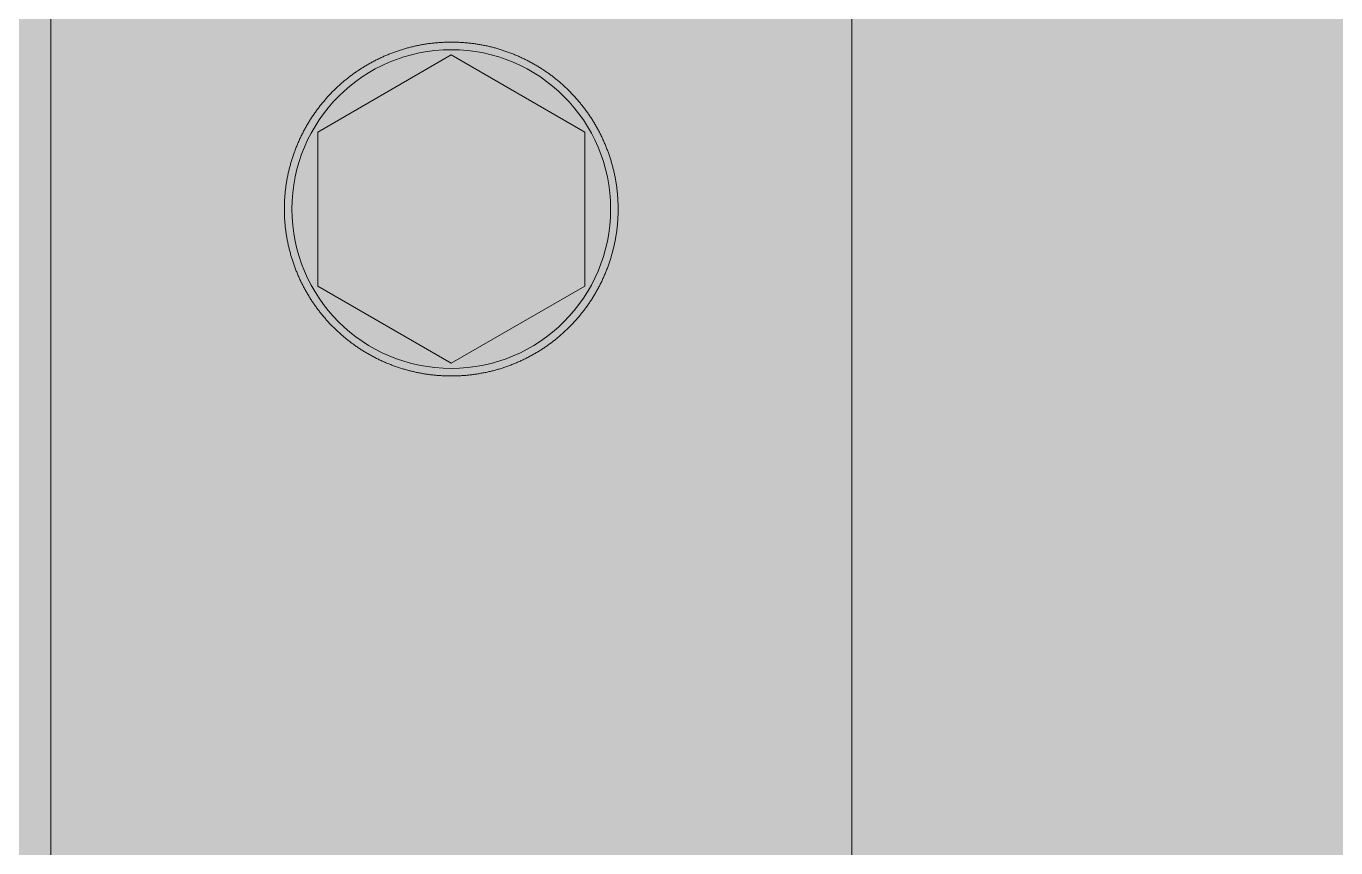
# Model space of a CAD drawing. Header units: millimetres. Extents: x 5622 to 8918, y 2044 to 6634.
# Drawn here: x 8861.2 to 8880.81, y 3706.26 to 3718.57 of the extents above; entities that cross this region are included whole.
import ezdxf

# ---------------------------------------------------------------- set-up
doc = ezdxf.new("R2010")
doc.units = ezdxf.units.MM
for name, color, linetype, lineweight in [('F_ARREDI', 7, 'Continuous', 5), ('F_FERRAMENTA', 253, 'Continuous', 5), ('F_MULTI laminato OPACO_retino', 1, 'Continuous', 5)]:
    doc.layers.add(name, color=color, linetype=linetype, lineweight=lineweight)

# ---------------------------------------------------------------- blocks, each defined once
blk = doc.blocks.new('PIEDINO_infilare_H.52_prospetto_fronte')
at = {"layer": 'F_FERRAMENTA'}
for p, q in [((-45530.753, 10865.219), (-45530.753, 10922.719)), ((-45518.753, 10865.219), (-45518.753, 10922.719)), ((-45525.137, 10919.689), (-45525.122, 10919.691)), ((-45525.122, 10919.691), (-45525.107, 10919.694)), ((-45525.107, 10919.694), (-45525.092, 10919.696)), ((-45525.092, 10919.696), (-45525.077, 10919.698)), ((-45525.077, 10919.698), (-45525.062, 10919.7)), ((-45525.062, 10919.7), (-45525.046, 10919.701)), ((-45525.046, 10919.701), (-45525.031, 10919.703)), ((-45525.031, 10919.703), (-45525.016, 10919.705)), ((-45525.016, 10919.705), (-45525.001, 10919.706)), ((-45525.001, 10919.706), (-45524.986, 10919.708)), ((-45524.986, 10919.708), (-45524.971, 10919.709)), ((-45524.971, 10919.709), (-45524.956, 10919.71)), ((-45524.956, 10919.71), (-45524.941, 10919.712)), ((-45524.941, 10919.712), (-45524.926, 10919.713)), ((-45524.926, 10919.713), (-45524.91, 10919.714)), ((-45524.91, 10919.714), (-45524.895, 10919.715)), ((-45524.895, 10919.715), (-45524.88, 10919.715)), ((-45524.88, 10919.715), (-45524.865, 10919.716)), ((-45524.865, 10919.716), (-45524.85, 10919.717)), ((-45524.85, 10919.717), (-45524.835, 10919.717)), ((-45524.835, 10919.717), (-45524.82, 10919.718)), ((-45524.82, 10919.718), (-45524.805, 10919.718)), ((-45524.805, 10919.718), (-45524.791, 10919.718)), ((-45524.791, 10919.718), (-45524.776, 10919.719)), ((-45524.776, 10919.719), (-45524.761, 10919.719)), ((-45524.761, 10919.719), (-45524.746, 10919.719)), ((-45524.731, 10919.719), (-45524.746, 10919.719)), ((-45524.716, 10919.718), (-45524.731, 10919.719)), ((-45524.701, 10919.718), (-45524.716, 10919.718)), ((-45524.686, 10919.718), (-45524.701, 10919.718)), ((-45524.671, 10919.717), (-45524.686, 10919.718)), ((-45524.657, 10919.717), (-45524.671, 10919.717)), ((-45524.642, 10919.716), (-45524.657, 10919.717)), ((-45524.627, 10919.715), (-45524.642, 10919.716)), ((-45524.611, 10919.715), (-45524.627, 10919.715)), ((-45524.596, 10919.714), (-45524.611, 10919.715)), ((-45524.581, 10919.713), (-45524.596, 10919.714)), ((-45524.566, 10919.712), (-45524.581, 10919.713)), ((-45524.551, 10919.71), (-45524.566, 10919.712)), ((-45524.536, 10919.709), (-45524.551, 10919.71)), ((-45524.521, 10919.708), (-45524.536, 10919.709)), ((-45524.506, 10919.706), (-45524.521, 10919.708)), ((-45524.491, 10919.705), (-45524.506, 10919.706)), ((-45524.476, 10919.703), (-45524.491, 10919.705)), ((-45524.46, 10919.701), (-45524.476, 10919.703)), ((-45524.445, 10919.7), (-45524.46, 10919.701)), ((-45524.43, 10919.698), (-45524.445, 10919.7)), ((-45524.415, 10919.696), (-45524.43, 10919.698)), ((-45524.4, 10919.694), (-45524.415, 10919.696)), ((-45524.385, 10919.691), (-45524.4, 10919.694)), ((-45524.369, 10919.689), (-45524.385, 10919.691)), ((-45526.753, 10918.373), (-45524.753, 10919.528)), ((-45525.803, 10919.488), (-45525.789, 10919.494)), ((-45525.789, 10919.494), (-45525.775, 10919.501)), ((-45525.775, 10919.501), (-45525.761, 10919.507)), ((-45525.761, 10919.507), (-45525.746, 10919.513)), ((-45525.746, 10919.513), (-45525.732, 10919.519)), ((-45525.732, 10919.519), (-45525.718, 10919.525)), ((-45525.718, 10919.525), (-45525.703, 10919.531)), ((-45525.703, 10919.531), (-45525.689, 10919.537)), ((-45525.689, 10919.537), (-45525.675, 10919.543)), ((-45525.675, 10919.543), (-45525.66, 10919.548)), ((-45525.66, 10919.548), (-45525.646, 10919.554)), ((-45525.646, 10919.554), (-45525.631, 10919.56)), ((-45525.631, 10919.56), (-45525.617, 10919.565)), ((-45525.617, 10919.565), (-45525.602, 10919.57)), ((-45525.602, 10919.57), (-45525.587, 10919.576)), ((-45525.587, 10919.576), (-45525.573, 10919.581)), ((-45525.573, 10919.581), (-45525.558, 10919.586)), ((-45525.558, 10919.586), (-45525.543, 10919.591)), ((-45525.543, 10919.591), (-45525.528, 10919.596)), ((-45525.528, 10919.596), (-45525.514, 10919.6)), ((-45525.514, 10919.6), (-45525.499, 10919.605)), ((-45525.499, 10919.605), (-45525.484, 10919.61)), ((-45525.484, 10919.61), (-45525.469, 10919.614)), ((-45525.469, 10919.614), (-45525.454, 10919.618)), ((-45525.454, 10919.618), (-45525.439, 10919.623)), ((-45525.439, 10919.623), (-45525.424, 10919.627)), ((-45525.424, 10919.627), (-45525.409, 10919.631)), ((-45525.409, 10919.631), (-45525.394, 10919.635)), ((-45525.394, 10919.635), (-45525.379, 10919.639)), ((-45525.379, 10919.639), (-45525.364, 10919.643)), ((-45525.364, 10919.643), (-45525.349, 10919.647)), ((-45525.349, 10919.647), (-45525.334, 10919.65)), ((-45525.334, 10919.65), (-45525.319, 10919.654)), ((-45525.319, 10919.654), (-45525.304, 10919.657)), ((-45525.304, 10919.657), (-45525.289, 10919.661)), ((-45525.289, 10919.661), (-45525.274, 10919.664)), ((-45525.274, 10919.664), (-45525.259, 10919.667)), ((-45525.259, 10919.667), (-45525.244, 10919.67)), ((-45525.244, 10919.67), (-45525.228, 10919.673)), ((-45525.228, 10919.673), (-45525.213, 10919.676)), ((-45525.213, 10919.676), (-45525.198, 10919.679)), ((-45525.198, 10919.679), (-45525.183, 10919.682)), ((-45525.183, 10919.682), (-45525.168, 10919.684)), ((-45525.168, 10919.684), (-45525.153, 10919.687)), ((-45525.153, 10919.687), (-45525.137, 10919.689)), ((-45522.753, 10918.373), (-45524.753, 10919.528)), ((-45524.354, 10919.687), (-45524.369, 10919.689)), ((-45524.339, 10919.684), (-45524.354, 10919.687)), ((-45524.324, 10919.682), (-45524.339, 10919.684)), ((-45524.309, 10919.679), (-45524.324, 10919.682)), ((-45524.294, 10919.676), (-45524.309, 10919.679)), ((-45524.278, 10919.673), (-45524.294, 10919.676)), ((-45524.263, 10919.67), (-45524.278, 10919.673)), ((-45524.248, 10919.667), (-45524.263, 10919.67)), ((-45524.233, 10919.664), (-45524.248, 10919.667)), ((-45524.218, 10919.661), (-45524.233, 10919.664)), ((-45524.203, 10919.657), (-45524.218, 10919.661)), ((-45524.188, 10919.654), (-45524.203, 10919.657)), ((-45524.173, 10919.65), (-45524.188, 10919.654)), ((-45524.158, 10919.647), (-45524.173, 10919.65)), ((-45524.143, 10919.643), (-45524.158, 10919.647)), ((-45524.128, 10919.639), (-45524.143, 10919.643)), ((-45524.113, 10919.635), (-45524.128, 10919.639)), ((-45524.098, 10919.631), (-45524.113, 10919.635)), ((-45524.083, 10919.627), (-45524.098, 10919.631)), ((-45524.068, 10919.623), (-45524.083, 10919.627)), ((-45524.053, 10919.618), (-45524.068, 10919.623)), ((-45524.038, 10919.614), (-45524.053, 10919.618)), ((-45524.023, 10919.61), (-45524.038, 10919.614)), ((-45524.008, 10919.605), (-45524.023, 10919.61)), ((-45523.993, 10919.6), (-45524.008, 10919.605)), ((-45523.978, 10919.596), (-45523.993, 10919.6)), ((-45523.964, 10919.591), (-45523.978, 10919.596)), ((-45523.949, 10919.586), (-45523.964, 10919.591)), ((-45523.934, 10919.581), (-45523.949, 10919.586)), ((-45523.92, 10919.576), (-45523.934, 10919.581)), ((-45523.905, 10919.57), (-45523.92, 10919.576)), ((-45523.89, 10919.565), (-45523.905, 10919.57)), ((-45523.876, 10919.56), (-45523.89, 10919.565)), ((-45523.861, 10919.554), (-45523.876, 10919.56)), ((-45523.847, 10919.548), (-45523.861, 10919.554)), ((-45523.832, 10919.543), (-45523.847, 10919.548)), ((-45523.818, 10919.537), (-45523.832, 10919.543)), ((-45523.803, 10919.531), (-45523.818, 10919.537)), ((-45523.789, 10919.525), (-45523.803, 10919.531)), ((-45523.775, 10919.519), (-45523.789, 10919.525)), ((-45523.76, 10919.513), (-45523.775, 10919.519)), ((-45523.746, 10919.507), (-45523.76, 10919.513)), ((-45523.732, 10919.501), (-45523.746, 10919.507)), ((-45523.718, 10919.494), (-45523.732, 10919.501)), ((-45523.704, 10919.488), (-45523.718, 10919.494)), ((-45526.152, 10919.291), (-45526.139, 10919.3)), ((-45526.139, 10919.3), (-45526.126, 10919.308)), ((-45526.126, 10919.308), (-45526.113, 10919.316)), ((-45526.113, 10919.316), (-45526.101, 10919.325)), ((-45526.101, 10919.325), (-45526.088, 10919.333)), ((-45526.088, 10919.333), (-45526.075, 10919.341)), ((-45526.075, 10919.341), (-45526.062, 10919.349)), ((-45526.062, 10919.349), (-45526.048, 10919.357)), ((-45526.048, 10919.357), (-45526.035, 10919.365)), ((-45526.035, 10919.365), (-45526.022, 10919.373)), ((-45526.022, 10919.373), (-45526.009, 10919.381)), ((-45526.009, 10919.381), (-45525.995, 10919.388)), ((-45525.995, 10919.388), (-45525.982, 10919.396)), ((-45525.982, 10919.396), (-45525.969, 10919.404)), ((-45525.969, 10919.404), (-45525.955, 10919.411)), ((-45525.955, 10919.411), (-45525.941, 10919.418)), ((-45525.941, 10919.418), (-45525.928, 10919.426)), ((-45525.928, 10919.426), (-45525.914, 10919.433)), ((-45525.914, 10919.433), (-45525.9, 10919.44)), ((-45525.9, 10919.44), (-45525.887, 10919.447)), ((-45525.887, 10919.447), (-45525.873, 10919.454)), ((-45525.873, 10919.454), (-45525.859, 10919.461)), ((-45525.859, 10919.461), (-45525.845, 10919.468)), ((-45525.845, 10919.468), (-45525.831, 10919.474)), ((-45525.831, 10919.474), (-45525.817, 10919.481)), ((-45525.817, 10919.481), (-45525.803, 10919.488)), ((-45523.69, 10919.481), (-45523.704, 10919.488)), ((-45523.676, 10919.474), (-45523.69, 10919.481)), ((-45523.662, 10919.468), (-45523.676, 10919.474)), ((-45523.648, 10919.461), (-45523.662, 10919.468)), ((-45523.634, 10919.454), (-45523.648, 10919.461)), ((-45523.62, 10919.447), (-45523.634, 10919.454)), ((-45523.606, 10919.44), (-45523.62, 10919.447)), ((-45523.593, 10919.433), (-45523.606, 10919.44)), ((-45523.579, 10919.426), (-45523.593, 10919.433)), ((-45523.565, 10919.418), (-45523.579, 10919.426)), ((-45523.552, 10919.411), (-45523.565, 10919.418)), ((-45523.538, 10919.404), (-45523.552, 10919.411)), ((-45523.525, 10919.396), (-45523.538, 10919.404)), ((-45523.511, 10919.388), (-45523.525, 10919.396)), ((-45523.498, 10919.381), (-45523.511, 10919.388)), ((-45523.485, 10919.373), (-45523.498, 10919.381)), ((-45523.472, 10919.365), (-45523.485, 10919.373)), ((-45523.458, 10919.357), (-45523.472, 10919.365)), ((-45523.445, 10919.349), (-45523.458, 10919.357)), ((-45523.432, 10919.341), (-45523.445, 10919.349)), ((-45523.419, 10919.333), (-45523.432, 10919.341)), ((-45523.406, 10919.325), (-45523.419, 10919.333)), ((-45523.394, 10919.316), (-45523.406, 10919.325)), ((-45523.381, 10919.308), (-45523.394, 10919.316)), ((-45523.368, 10919.3), (-45523.381, 10919.308)), ((-45523.355, 10919.291), (-45523.368, 10919.3)), ((-45526.402, 10919.098), (-45526.391, 10919.108)), ((-45526.391, 10919.108), (-45526.379, 10919.118)), ((-45526.379, 10919.118), (-45526.368, 10919.127)), ((-45526.368, 10919.127), (-45526.357, 10919.137)), ((-45526.357, 10919.137), (-45526.345, 10919.147)), ((-45526.345, 10919.147), (-45526.333, 10919.156)), ((-45526.333, 10919.156), (-45526.322, 10919.165)), ((-45526.322, 10919.165), (-45526.31, 10919.175)), ((-45526.31, 10919.175), (-45526.298, 10919.184)), ((-45526.298, 10919.184), (-45526.287, 10919.193)), ((-45526.287, 10919.193), (-45526.275, 10919.203)), ((-45526.275, 10919.203), (-45526.263, 10919.212)), ((-45526.263, 10919.212), (-45526.251, 10919.221)), ((-45526.251, 10919.221), (-45526.238, 10919.23)), ((-45526.238, 10919.23), (-45526.226, 10919.239)), ((-45526.226, 10919.239), (-45526.214, 10919.248)), ((-45526.214, 10919.248), (-45526.202, 10919.257)), ((-45526.202, 10919.257), (-45526.189, 10919.265)), ((-45526.189, 10919.265), (-45526.177, 10919.274)), ((-45526.177, 10919.274), (-45526.164, 10919.283)), ((-45526.164, 10919.283), (-45526.152, 10919.291)), ((-45523.343, 10919.283), (-45523.355, 10919.291)), ((-45523.33, 10919.274), (-45523.343, 10919.283)), ((-45523.318, 10919.265), (-45523.33, 10919.274)), ((-45523.305, 10919.257), (-45523.318, 10919.265)), ((-45523.293, 10919.248), (-45523.305, 10919.257)), ((-45523.281, 10919.239), (-45523.293, 10919.248)), ((-45523.268, 10919.23), (-45523.281, 10919.239)), ((-45523.256, 10919.221), (-45523.268, 10919.23)), ((-45523.244, 10919.212), (-45523.256, 10919.221)), ((-45523.232, 10919.203), (-45523.244, 10919.212)), ((-45523.22, 10919.193), (-45523.232, 10919.203)), ((-45523.209, 10919.184), (-45523.22, 10919.193)), ((-45523.197, 10919.175), (-45523.209, 10919.184)), ((-45523.185, 10919.165), (-45523.197, 10919.175)), ((-45523.173, 10919.156), (-45523.185, 10919.165)), ((-45523.162, 10919.147), (-45523.173, 10919.156)), ((-45523.15, 10919.137), (-45523.162, 10919.147)), ((-45523.139, 10919.127), (-45523.15, 10919.137)), ((-45523.128, 10919.118), (-45523.139, 10919.127)), ((-45523.116, 10919.108), (-45523.128, 10919.118)), ((-45523.105, 10919.098), (-45523.116, 10919.108)), ((-45526.6, 10918.904), (-45526.59, 10918.915)), ((-45526.59, 10918.915), (-45526.58, 10918.925)), ((-45526.58, 10918.925), (-45526.57, 10918.936)), ((-45526.57, 10918.936), (-45526.56, 10918.947)), ((-45526.56, 10918.947), (-45526.55, 10918.957)), ((-45526.55, 10918.957), (-45526.54, 10918.968)), ((-45526.54, 10918.968), (-45526.53, 10918.978)), ((-45526.53, 10918.978), (-45526.519, 10918.988)), ((-45526.519, 10918.988), (-45526.509, 10918.998)), ((-45526.509, 10918.998), (-45526.499, 10919.009)), ((-45526.499, 10919.009), (-45526.488, 10919.019)), ((-45526.488, 10919.019), (-45526.478, 10919.029)), ((-45526.478, 10919.029), (-45526.467, 10919.039)), ((-45526.467, 10919.039), (-45526.456, 10919.049)), ((-45526.456, 10919.049), (-45526.446, 10919.059)), ((-45526.446, 10919.059), (-45526.435, 10919.069)), ((-45526.435, 10919.069), (-45526.424, 10919.079)), ((-45526.424, 10919.079), (-45526.413, 10919.089)), ((-45526.413, 10919.089), (-45526.402, 10919.098)), ((-45523.094, 10919.089), (-45523.105, 10919.098)), ((-45523.083, 10919.079), (-45523.094, 10919.089)), ((-45523.072, 10919.069), (-45523.083, 10919.079)), ((-45523.061, 10919.059), (-45523.072, 10919.069)), ((-45523.05, 10919.049), (-45523.061, 10919.059)), ((-45523.04, 10919.039), (-45523.05, 10919.049)), ((-45523.029, 10919.029), (-45523.04, 10919.039)), ((-45523.019, 10919.019), (-45523.029, 10919.029)), ((-45523.008, 10919.009), (-45523.019, 10919.019)), ((-45522.998, 10918.998), (-45523.008, 10919.009)), ((-45522.987, 10918.988), (-45522.998, 10918.998)), ((-45522.977, 10918.978), (-45522.987, 10918.988)), ((-45522.967, 10918.968), (-45522.977, 10918.978)), ((-45522.957, 10918.957), (-45522.967, 10918.968)), ((-45522.947, 10918.947), (-45522.957, 10918.957)), ((-45522.937, 10918.936), (-45522.947, 10918.947)), ((-45522.927, 10918.925), (-45522.937, 10918.936)), ((-45522.917, 10918.915), (-45522.927, 10918.925)), ((-45522.907, 10918.904), (-45522.917, 10918.915)), ((-45526.761, 10918.708), (-45526.752, 10918.72)), ((-45526.752, 10918.72), (-45526.743, 10918.732)), ((-45526.743, 10918.732), (-45526.734, 10918.744)), ((-45526.734, 10918.744), (-45526.725, 10918.756)), ((-45526.725, 10918.756), (-45526.716, 10918.768)), ((-45526.716, 10918.768), (-45526.706, 10918.78)), ((-45526.706, 10918.78), (-45526.697, 10918.791)), ((-45526.697, 10918.791), (-45526.687, 10918.803)), ((-45526.687, 10918.803), (-45526.678, 10918.814)), ((-45526.678, 10918.814), (-45526.668, 10918.826)), ((-45526.668, 10918.826), (-45526.659, 10918.837)), ((-45526.659, 10918.837), (-45526.649, 10918.848)), ((-45526.649, 10918.848), (-45526.639, 10918.86)), ((-45526.639, 10918.86), (-45526.63, 10918.871)), ((-45526.63, 10918.871), (-45526.62, 10918.882)), ((-45526.62, 10918.882), (-45526.61, 10918.893)), ((-45526.61, 10918.893), (-45526.6, 10918.904)), ((-45522.897, 10918.893), (-45522.907, 10918.904)), ((-45522.887, 10918.882), (-45522.897, 10918.893)), ((-45522.877, 10918.871), (-45522.887, 10918.882)), ((-45522.867, 10918.86), (-45522.877, 10918.871)), ((-45522.858, 10918.848), (-45522.867, 10918.86)), ((-45522.848, 10918.837), (-45522.858, 10918.848)), ((-45522.838, 10918.826), (-45522.848, 10918.837)), ((-45522.829, 10918.814), (-45522.838, 10918.826)), ((-45522.819, 10918.803), (-45522.829, 10918.814)), ((-45522.81, 10918.791), (-45522.819, 10918.803)), ((-45522.801, 10918.78), (-45522.81, 10918.791)), ((-45522.791, 10918.768), (-45522.801, 10918.78)), ((-45522.782, 10918.756), (-45522.791, 10918.768)), ((-45522.773, 10918.744), (-45522.782, 10918.756)), ((-45522.764, 10918.732), (-45522.773, 10918.744)), ((-45522.755, 10918.72), (-45522.764, 10918.732)), ((-45522.746, 10918.708), (-45522.755, 10918.72)), ((-45526.897, 10918.506), (-45526.889, 10918.519)), ((-45526.889, 10918.519), (-45526.881, 10918.532)), ((-45526.881, 10918.532), (-45526.873, 10918.545)), ((-45526.873, 10918.545), (-45526.865, 10918.558)), ((-45526.865, 10918.558), (-45526.856, 10918.571)), ((-45526.856, 10918.571), (-45526.848, 10918.583)), ((-45526.848, 10918.583), (-45526.84, 10918.596)), ((-45526.84, 10918.596), (-45526.831, 10918.609)), ((-45526.831, 10918.609), (-45526.823, 10918.622)), ((-45526.823, 10918.622), (-45526.814, 10918.634)), ((-45526.814, 10918.634), (-45526.806, 10918.647)), ((-45526.806, 10918.647), (-45526.797, 10918.659)), ((-45526.797, 10918.659), (-45526.788, 10918.671)), ((-45526.788, 10918.671), (-45526.779, 10918.684)), ((-45526.779, 10918.684), (-45526.77, 10918.696)), ((-45526.77, 10918.696), (-45526.761, 10918.708)), ((-45522.737, 10918.696), (-45522.746, 10918.708)), ((-45522.728, 10918.684), (-45522.737, 10918.696)), ((-45522.719, 10918.671), (-45522.728, 10918.684)), ((-45522.71, 10918.659), (-45522.719, 10918.671)), ((-45522.701, 10918.647), (-45522.71, 10918.659)), ((-45522.693, 10918.634), (-45522.701, 10918.647)), ((-45522.684, 10918.622), (-45522.693, 10918.634)), ((-45522.676, 10918.609), (-45522.684, 10918.622)), ((-45522.667, 10918.596), (-45522.676, 10918.609)), ((-45522.659, 10918.583), (-45522.667, 10918.596)), ((-45522.65, 10918.571), (-45522.659, 10918.583)), ((-45522.642, 10918.558), (-45522.65, 10918.571)), ((-45522.634, 10918.545), (-45522.642, 10918.558)), ((-45522.626, 10918.532), (-45522.634, 10918.545)), ((-45522.618, 10918.519), (-45522.626, 10918.532)), ((-45522.61, 10918.506), (-45522.618, 10918.519)), ((-45527, 10918.316), (-45526.993, 10918.33)), ((-45526.993, 10918.33), (-45526.986, 10918.344)), ((-45526.986, 10918.344), (-45526.979, 10918.358)), ((-45526.979, 10918.358), (-45526.972, 10918.371)), ((-45526.972, 10918.371), (-45526.965, 10918.385)), ((-45526.965, 10918.385), (-45526.957, 10918.399)), ((-45526.957, 10918.399), (-45526.95, 10918.412)), ((-45526.95, 10918.412), (-45526.943, 10918.426)), ((-45526.943, 10918.426), (-45526.935, 10918.439)), ((-45526.935, 10918.439), (-45526.928, 10918.452)), ((-45526.928, 10918.452), (-45526.92, 10918.466)), ((-45526.92, 10918.466), (-45526.912, 10918.479)), ((-45526.912, 10918.479), (-45526.905, 10918.492)), ((-45526.905, 10918.492), (-45526.897, 10918.506)), ((-45526.753, 10916.064), (-45526.753, 10918.373)), ((-45522.753, 10916.064), (-45522.753, 10918.373)), ((-45522.602, 10918.492), (-45522.61, 10918.506)), ((-45522.594, 10918.479), (-45522.602, 10918.492)), ((-45522.587, 10918.466), (-45522.594, 10918.479)), ((-45522.579, 10918.452), (-45522.587, 10918.466)), ((-45522.572, 10918.439), (-45522.579, 10918.452)), ((-45522.564, 10918.426), (-45522.572, 10918.439)), ((-45522.557, 10918.412), (-45522.564, 10918.426)), ((-45522.549, 10918.399), (-45522.557, 10918.412)), ((-45522.542, 10918.385), (-45522.549, 10918.399)), ((-45522.535, 10918.371), (-45522.542, 10918.385)), ((-45522.528, 10918.358), (-45522.535, 10918.371)), ((-45522.521, 10918.344), (-45522.528, 10918.358)), ((-45522.514, 10918.33), (-45522.521, 10918.344)), ((-45522.507, 10918.316), (-45522.514, 10918.33)), ((-45527.086, 10918.117), (-45527.081, 10918.132)), ((-45527.081, 10918.132), (-45527.075, 10918.146)), ((-45527.075, 10918.146), (-45527.069, 10918.161)), ((-45527.069, 10918.161), (-45527.063, 10918.175)), ((-45527.063, 10918.175), (-45527.057, 10918.189)), ((-45527.057, 10918.189), (-45527.051, 10918.203)), ((-45527.051, 10918.203), (-45527.045, 10918.218)), ((-45527.045, 10918.218), (-45527.039, 10918.232)), ((-45527.039, 10918.232), (-45527.033, 10918.246)), ((-45527.033, 10918.246), (-45527.026, 10918.26)), ((-45527.026, 10918.26), (-45527.02, 10918.274)), ((-45527.02, 10918.274), (-45527.013, 10918.288)), ((-45527.013, 10918.288), (-45527.006, 10918.302)), ((-45527.006, 10918.302), (-45527, 10918.316)), ((-45522.5, 10918.302), (-45522.507, 10918.316)), ((-45522.494, 10918.288), (-45522.5, 10918.302)), ((-45522.487, 10918.274), (-45522.494, 10918.288)), ((-45522.481, 10918.26), (-45522.487, 10918.274)), ((-45522.474, 10918.246), (-45522.481, 10918.26)), ((-45522.468, 10918.232), (-45522.474, 10918.246)), ((-45522.462, 10918.218), (-45522.468, 10918.232)), ((-45522.456, 10918.203), (-45522.462, 10918.218)), ((-45522.449, 10918.189), (-45522.456, 10918.203)), ((-45522.444, 10918.175), (-45522.449, 10918.189)), ((-45522.438, 10918.161), (-45522.444, 10918.175)), ((-45522.432, 10918.146), (-45522.438, 10918.161)), ((-45522.426, 10918.132), (-45522.432, 10918.146)), ((-45522.421, 10918.117), (-45522.426, 10918.132)), ((-45527.156, 10917.911), (-45527.151, 10917.926)), ((-45527.151, 10917.926), (-45527.147, 10917.941)), ((-45527.147, 10917.941), (-45527.142, 10917.956)), ((-45527.142, 10917.956), (-45527.138, 10917.971)), ((-45527.138, 10917.971), (-45527.133, 10917.986)), ((-45527.133, 10917.986), (-45527.128, 10918)), ((-45527.128, 10918), (-45527.123, 10918.015)), ((-45527.123, 10918.015), (-45527.118, 10918.03)), ((-45527.118, 10918.03), (-45527.113, 10918.044)), ((-45527.113, 10918.044), (-45527.108, 10918.059)), ((-45527.108, 10918.059), (-45527.103, 10918.074)), ((-45527.103, 10918.074), (-45527.097, 10918.088)), ((-45527.097, 10918.088), (-45527.092, 10918.103)), ((-45527.092, 10918.103), (-45527.086, 10918.117)), ((-45522.415, 10918.103), (-45522.421, 10918.117)), ((-45522.41, 10918.088), (-45522.415, 10918.103)), ((-45522.404, 10918.074), (-45522.41, 10918.088)), ((-45522.399, 10918.059), (-45522.404, 10918.074)), ((-45522.394, 10918.044), (-45522.399, 10918.059)), ((-45522.389, 10918.03), (-45522.394, 10918.044)), ((-45522.384, 10918.015), (-45522.389, 10918.03)), ((-45522.379, 10918), (-45522.384, 10918.015)), ((-45522.374, 10917.986), (-45522.379, 10918)), ((-45522.369, 10917.971), (-45522.374, 10917.986)), ((-45522.365, 10917.956), (-45522.369, 10917.971)), ((-45522.36, 10917.941), (-45522.365, 10917.956)), ((-45522.356, 10917.926), (-45522.36, 10917.941)), ((-45522.351, 10917.911), (-45522.356, 10917.926)), ((-45527.203, 10917.716), (-45527.2, 10917.731)), ((-45527.2, 10917.731), (-45527.197, 10917.746)), ((-45527.197, 10917.746), (-45527.194, 10917.761)), ((-45527.194, 10917.761), (-45527.19, 10917.776)), ((-45527.19, 10917.776), (-45527.187, 10917.791)), ((-45527.187, 10917.791), (-45527.183, 10917.807)), ((-45527.183, 10917.807), (-45527.18, 10917.822)), ((-45527.18, 10917.822), (-45527.176, 10917.837)), ((-45527.176, 10917.837), (-45527.172, 10917.852)), ((-45527.172, 10917.852), (-45527.168, 10917.867)), ((-45527.168, 10917.867), (-45527.164, 10917.881)), ((-45527.164, 10917.881), (-45527.16, 10917.896)), ((-45527.16, 10917.896), (-45527.156, 10917.911)), ((-45522.347, 10917.896), (-45522.351, 10917.911)), ((-45522.343, 10917.881), (-45522.347, 10917.896)), ((-45522.339, 10917.867), (-45522.343, 10917.881)), ((-45522.335, 10917.852), (-45522.339, 10917.867)), ((-45522.331, 10917.837), (-45522.335, 10917.852)), ((-45522.327, 10917.822), (-45522.331, 10917.837)), ((-45522.324, 10917.807), (-45522.327, 10917.822)), ((-45522.32, 10917.791), (-45522.324, 10917.807)), ((-45522.316, 10917.776), (-45522.32, 10917.791)), ((-45522.313, 10917.761), (-45522.316, 10917.776)), ((-45522.31, 10917.746), (-45522.313, 10917.761)), ((-45522.307, 10917.731), (-45522.31, 10917.746)), ((-45522.303, 10917.716), (-45522.307, 10917.731)), ((-45527.235, 10917.519), (-45527.233, 10917.534)), ((-45527.233, 10917.534), (-45527.231, 10917.55)), ((-45527.231, 10917.55), (-45527.229, 10917.565)), ((-45527.229, 10917.565), (-45527.227, 10917.58)), ((-45527.227, 10917.58), (-45527.225, 10917.595)), ((-45527.225, 10917.595), (-45527.223, 10917.61)), ((-45527.223, 10917.61), (-45527.22, 10917.625)), ((-45527.22, 10917.625), (-45527.218, 10917.64)), ((-45527.218, 10917.64), (-45527.215, 10917.656)), ((-45527.215, 10917.656), (-45527.212, 10917.671)), ((-45527.212, 10917.671), (-45527.209, 10917.686)), ((-45527.209, 10917.686), (-45527.206, 10917.701)), ((-45527.206, 10917.701), (-45527.203, 10917.716)), ((-45522.3, 10917.701), (-45522.303, 10917.716)), ((-45522.297, 10917.686), (-45522.3, 10917.701)), ((-45522.295, 10917.671), (-45522.297, 10917.686)), ((-45522.292, 10917.656), (-45522.295, 10917.671)), ((-45522.289, 10917.64), (-45522.292, 10917.656)), ((-45522.287, 10917.625), (-45522.289, 10917.64)), ((-45522.284, 10917.61), (-45522.287, 10917.625)), ((-45522.282, 10917.595), (-45522.284, 10917.61)), ((-45522.28, 10917.58), (-45522.282, 10917.595)), ((-45522.278, 10917.565), (-45522.28, 10917.58)), ((-45522.275, 10917.55), (-45522.278, 10917.565)), ((-45522.273, 10917.534), (-45522.275, 10917.55)), ((-45522.272, 10917.519), (-45522.273, 10917.534)), ((-45527.251, 10917.338), (-45527.25, 10917.353)), ((-45527.251, 10917.323), (-45527.251, 10917.338)), ((-45527.25, 10917.353), (-45527.249, 10917.368)), ((-45527.249, 10917.368), (-45527.248, 10917.383)), ((-45527.248, 10917.383), (-45527.247, 10917.398)), ((-45527.247, 10917.398), (-45527.246, 10917.413)), ((-45527.246, 10917.413), (-45527.245, 10917.428)), ((-45527.245, 10917.428), (-45527.243, 10917.444)), ((-45527.243, 10917.444), (-45527.242, 10917.459)), ((-45527.242, 10917.459), (-45527.24, 10917.474)), ((-45527.24, 10917.474), (-45527.239, 10917.489)), ((-45527.239, 10917.489), (-45527.237, 10917.504)), ((-45527.237, 10917.504), (-45527.235, 10917.519)), ((-45522.27, 10917.504), (-45522.272, 10917.519)), ((-45522.268, 10917.489), (-45522.27, 10917.504)), ((-45522.267, 10917.474), (-45522.268, 10917.489)), ((-45522.265, 10917.459), (-45522.267, 10917.474)), ((-45522.264, 10917.444), (-45522.265, 10917.459)), ((-45522.262, 10917.428), (-45522.264, 10917.444)), ((-45522.261, 10917.413), (-45522.262, 10917.428)), ((-45522.26, 10917.398), (-45522.261, 10917.413)), ((-45522.259, 10917.383), (-45522.26, 10917.398)), ((-45522.258, 10917.368), (-45522.259, 10917.383)), ((-45522.257, 10917.353), (-45522.258, 10917.368)), ((-45522.256, 10917.338), (-45522.257, 10917.353)), ((-45522.256, 10917.323), (-45522.256, 10917.338)), ((-45527.253, 10917.278), (-45527.252, 10917.293)), ((-45527.253, 10917.263), (-45527.253, 10917.278)), ((-45527.253, 10917.248), (-45527.253, 10917.263)), ((-45527.253, 10917.234), (-45527.253, 10917.248)), ((-45527.253, 10917.219), (-45527.253, 10917.234)), ((-45527.253, 10917.204), (-45527.253, 10917.219)), ((-45527.253, 10917.189), (-45527.253, 10917.204)), ((-45527.253, 10917.174), (-45527.253, 10917.189)), ((-45527.253, 10917.159), (-45527.253, 10917.174)), ((-45527.252, 10917.144), (-45527.253, 10917.159)), ((-45527.252, 10917.308), (-45527.251, 10917.323)), ((-45527.252, 10917.293), (-45527.252, 10917.308)), ((-45527.252, 10917.129), (-45527.252, 10917.144)), ((-45522.255, 10917.308), (-45522.256, 10917.323)), ((-45522.255, 10917.293), (-45522.255, 10917.308)), ((-45522.254, 10917.278), (-45522.255, 10917.293)), ((-45522.255, 10917.144), (-45522.254, 10917.159)), ((-45522.255, 10917.129), (-45522.255, 10917.144)), ((-45522.254, 10917.263), (-45522.254, 10917.278)), ((-45522.254, 10917.248), (-45522.254, 10917.263)), ((-45522.253, 10917.234), (-45522.254, 10917.248)), ((-45522.254, 10917.189), (-45522.253, 10917.204)), ((-45522.254, 10917.174), (-45522.254, 10917.189)), ((-45522.254, 10917.159), (-45522.254, 10917.174)), ((-45522.253, 10917.219), (-45522.253, 10917.234)), ((-45522.253, 10917.204), (-45522.253, 10917.219)), ((-45527.251, 10917.114), (-45527.252, 10917.129)), ((-45527.251, 10917.099), (-45527.251, 10917.114)), ((-45527.25, 10917.084), (-45527.251, 10917.099)), ((-45527.249, 10917.069), (-45527.25, 10917.084)), ((-45527.248, 10917.054), (-45527.249, 10917.069)), ((-45527.247, 10917.039), (-45527.248, 10917.054)), ((-45527.246, 10917.024), (-45527.247, 10917.039)), ((-45527.245, 10917.009), (-45527.246, 10917.024)), ((-45527.243, 10916.994), (-45527.245, 10917.009)), ((-45527.242, 10916.979), (-45527.243, 10916.994)), ((-45527.24, 10916.964), (-45527.242, 10916.979)), ((-45527.239, 10916.949), (-45527.24, 10916.964)), ((-45527.237, 10916.933), (-45527.239, 10916.949)), ((-45522.27, 10916.933), (-45522.268, 10916.949)), ((-45522.268, 10916.949), (-45522.267, 10916.964)), ((-45522.267, 10916.964), (-45522.265, 10916.979)), ((-45522.265, 10916.979), (-45522.264, 10916.994)), ((-45522.264, 10916.994), (-45522.262, 10917.009)), ((-45522.262, 10917.009), (-45522.261, 10917.024)), ((-45522.261, 10917.024), (-45522.26, 10917.039)), ((-45522.26, 10917.039), (-45522.259, 10917.054)), ((-45522.259, 10917.054), (-45522.258, 10917.069)), ((-45522.258, 10917.069), (-45522.257, 10917.084)), ((-45522.257, 10917.084), (-45522.256, 10917.099)), ((-45522.256, 10917.114), (-45522.255, 10917.129)), ((-45522.256, 10917.099), (-45522.256, 10917.114)), ((-45527.235, 10916.918), (-45527.237, 10916.933)), ((-45527.233, 10916.903), (-45527.235, 10916.918)), ((-45527.231, 10916.888), (-45527.233, 10916.903)), ((-45527.229, 10916.873), (-45527.231, 10916.888)), ((-45527.227, 10916.858), (-45527.229, 10916.873)), ((-45527.225, 10916.842), (-45527.227, 10916.858)), ((-45527.223, 10916.827), (-45527.225, 10916.842)), ((-45527.22, 10916.812), (-45527.223, 10916.827)), ((-45527.218, 10916.797), (-45527.22, 10916.812)), ((-45527.215, 10916.782), (-45527.218, 10916.797)), ((-45527.212, 10916.767), (-45527.215, 10916.782)), ((-45527.209, 10916.752), (-45527.212, 10916.767)), ((-45527.206, 10916.736), (-45527.209, 10916.752)), ((-45522.3, 10916.736), (-45522.297, 10916.752)), ((-45522.297, 10916.752), (-45522.295, 10916.767)), ((-45522.295, 10916.767), (-45522.292, 10916.782)), ((-45522.292, 10916.782), (-45522.289, 10916.797)), ((-45522.289, 10916.797), (-45522.287, 10916.812)), ((-45522.287, 10916.812), (-45522.284, 10916.827)), ((-45522.284, 10916.827), (-45522.282, 10916.842)), ((-45522.282, 10916.842), (-45522.28, 10916.858)), ((-45522.28, 10916.858), (-45522.278, 10916.873)), ((-45522.278, 10916.873), (-45522.275, 10916.888)), ((-45522.275, 10916.888), (-45522.273, 10916.903)), ((-45522.273, 10916.903), (-45522.272, 10916.918)), ((-45522.272, 10916.918), (-45522.27, 10916.933)), ((-45527.203, 10916.721), (-45527.206, 10916.736)), ((-45527.2, 10916.706), (-45527.203, 10916.721)), ((-45527.197, 10916.691), (-45527.2, 10916.706)), ((-45527.194, 10916.676), (-45527.197, 10916.691)), ((-45527.19, 10916.661), (-45527.194, 10916.676)), ((-45527.187, 10916.646), (-45527.19, 10916.661)), ((-45527.183, 10916.631), (-45527.187, 10916.646)), ((-45527.18, 10916.616), (-45527.183, 10916.631)), ((-45527.176, 10916.601), (-45527.18, 10916.616)), ((-45527.172, 10916.586), (-45527.176, 10916.601)), ((-45527.168, 10916.571), (-45527.172, 10916.586)), ((-45527.164, 10916.556), (-45527.168, 10916.571)), ((-45527.16, 10916.541), (-45527.164, 10916.556)), ((-45522.347, 10916.541), (-45522.343, 10916.556)), ((-45522.343, 10916.556), (-45522.339, 10916.571)), ((-45522.339, 10916.571), (-45522.335, 10916.586)), ((-45522.335, 10916.586), (-45522.331, 10916.601)), ((-45522.331, 10916.601), (-45522.327, 10916.616)), ((-45522.327, 10916.616), (-45522.324, 10916.631)), ((-45522.324, 10916.631), (-45522.32, 10916.646)), ((-45522.32, 10916.646), (-45522.316, 10916.661)), ((-45522.316, 10916.661), (-45522.313, 10916.676)), ((-45522.313, 10916.676), (-45522.31, 10916.691)), ((-45522.31, 10916.691), (-45522.307, 10916.706)), ((-45522.307, 10916.706), (-45522.303, 10916.721)), ((-45522.303, 10916.721), (-45522.3, 10916.736)), ((-45527.156, 10916.526), (-45527.16, 10916.541)), ((-45527.151, 10916.511), (-45527.156, 10916.526)), ((-45527.147, 10916.496), (-45527.151, 10916.511)), ((-45527.142, 10916.482), (-45527.147, 10916.496)), ((-45527.138, 10916.467), (-45527.142, 10916.482)), ((-45527.133, 10916.452), (-45527.138, 10916.467)), ((-45527.128, 10916.437), (-45527.133, 10916.452)), ((-45527.123, 10916.422), (-45527.128, 10916.437)), ((-45527.118, 10916.408), (-45527.123, 10916.422)), ((-45527.113, 10916.393), (-45527.118, 10916.408)), ((-45527.108, 10916.378), (-45527.113, 10916.393)), ((-45527.103, 10916.364), (-45527.108, 10916.378)), ((-45527.097, 10916.349), (-45527.103, 10916.364)), ((-45522.41, 10916.349), (-45522.404, 10916.364)), ((-45522.404, 10916.364), (-45522.399, 10916.378)), ((-45522.399, 10916.378), (-45522.394, 10916.393)), ((-45522.394, 10916.393), (-45522.389, 10916.408)), ((-45522.389, 10916.408), (-45522.384, 10916.422)), ((-45522.384, 10916.422), (-45522.379, 10916.437)), ((-45522.379, 10916.437), (-45522.374, 10916.452)), ((-45522.374, 10916.452), (-45522.369, 10916.467)), ((-45522.369, 10916.467), (-45522.365, 10916.482)), ((-45522.365, 10916.482), (-45522.36, 10916.496)), ((-45522.36, 10916.496), (-45522.356, 10916.511)), ((-45522.356, 10916.511), (-45522.351, 10916.526)), ((-45522.351, 10916.526), (-45522.347, 10916.541)), ((-45527.092, 10916.335), (-45527.097, 10916.349)), ((-45527.086, 10916.32), (-45527.092, 10916.335)), ((-45527.081, 10916.306), (-45527.086, 10916.32)), ((-45527.075, 10916.291), (-45527.081, 10916.306)), ((-45527.069, 10916.277), (-45527.075, 10916.291)), ((-45527.063, 10916.263), (-45527.069, 10916.277)), ((-45527.057, 10916.248), (-45527.063, 10916.263)), ((-45527.051, 10916.234), (-45527.057, 10916.248)), ((-45527.045, 10916.22), (-45527.051, 10916.234)), ((-45527.039, 10916.206), (-45527.045, 10916.22)), ((-45527.033, 10916.191), (-45527.039, 10916.206)), ((-45527.026, 10916.177), (-45527.033, 10916.191)), ((-45527.02, 10916.163), (-45527.026, 10916.177)), ((-45527.013, 10916.149), (-45527.02, 10916.163)), ((-45522.494, 10916.149), (-45522.487, 10916.163)), ((-45522.487, 10916.163), (-45522.481, 10916.177)), ((-45522.481, 10916.177), (-45522.474, 10916.191)), ((-45522.474, 10916.191), (-45522.468, 10916.206)), ((-45522.468, 10916.206), (-45522.462, 10916.22)), ((-45522.462, 10916.22), (-45522.456, 10916.234)), ((-45522.456, 10916.234), (-45522.449, 10916.248)), ((-45522.449, 10916.248), (-45522.444, 10916.263)), ((-45522.444, 10916.263), (-45522.438, 10916.277)), ((-45522.438, 10916.277), (-45522.432, 10916.291)), ((-45522.432, 10916.291), (-45522.426, 10916.306)), ((-45522.426, 10916.306), (-45522.421, 10916.32)), ((-45522.421, 10916.32), (-45522.415, 10916.335)), ((-45522.415, 10916.335), (-45522.41, 10916.349)), ((-45527.006, 10916.135), (-45527.013, 10916.149)), ((-45527, 10916.121), (-45527.006, 10916.135)), ((-45526.993, 10916.108), (-45527, 10916.121)), ((-45526.986, 10916.094), (-45526.993, 10916.108)), ((-45526.979, 10916.08), (-45526.986, 10916.094)), ((-45526.972, 10916.066), (-45526.979, 10916.08)), ((-45526.965, 10916.053), (-45526.972, 10916.066)), ((-45526.957, 10916.039), (-45526.965, 10916.053)), ((-45526.95, 10916.025), (-45526.957, 10916.039)), ((-45526.943, 10916.012), (-45526.95, 10916.025)), ((-45526.935, 10915.998), (-45526.943, 10916.012)), ((-45526.928, 10915.985), (-45526.935, 10915.998)), ((-45526.92, 10915.972), (-45526.928, 10915.985)), ((-45526.912, 10915.958), (-45526.92, 10915.972)), ((-45524.753, 10914.909), (-45526.753, 10916.064)), ((-45524.753, 10914.909), (-45522.753, 10916.064)), ((-45522.594, 10915.958), (-45522.587, 10915.972)), ((-45522.587, 10915.972), (-45522.579, 10915.985)), ((-45522.579, 10915.985), (-45522.572, 10915.998)), ((-45522.572, 10915.998), (-45522.564, 10916.012)), ((-45522.564, 10916.012), (-45522.557, 10916.025)), ((-45522.557, 10916.025), (-45522.549, 10916.039)), ((-45522.549, 10916.039), (-45522.542, 10916.053)), ((-45522.542, 10916.053), (-45522.535, 10916.066)), ((-45522.535, 10916.066), (-45522.528, 10916.08)), ((-45522.528, 10916.08), (-45522.521, 10916.094)), ((-45522.521, 10916.094), (-45522.514, 10916.108)), ((-45522.514, 10916.108), (-45522.507, 10916.121)), ((-45522.507, 10916.121), (-45522.5, 10916.135)), ((-45522.5, 10916.135), (-45522.494, 10916.149)), ((-45526.905, 10915.945), (-45526.912, 10915.958)), ((-45526.897, 10915.932), (-45526.905, 10915.945)), ((-45526.889, 10915.919), (-45526.897, 10915.932)), ((-45526.881, 10915.906), (-45526.889, 10915.919)), ((-45526.873, 10915.893), (-45526.881, 10915.906)), ((-45526.865, 10915.88), (-45526.873, 10915.893)), ((-45526.856, 10915.867), (-45526.865, 10915.88)), ((-45526.848, 10915.854), (-45526.856, 10915.867)), ((-45526.84, 10915.841), (-45526.848, 10915.854)), ((-45526.831, 10915.829), (-45526.84, 10915.841)), ((-45526.823, 10915.816), (-45526.831, 10915.829)), ((-45526.814, 10915.803), (-45526.823, 10915.816)), ((-45526.806, 10915.791), (-45526.814, 10915.803)), ((-45526.797, 10915.778), (-45526.806, 10915.791)), ((-45526.788, 10915.766), (-45526.797, 10915.778)), ((-45522.719, 10915.766), (-45522.71, 10915.778)), ((-45522.71, 10915.778), (-45522.701, 10915.791)), ((-45522.701, 10915.791), (-45522.693, 10915.803)), ((-45522.693, 10915.803), (-45522.684, 10915.816)), ((-45522.684, 10915.816), (-45522.676, 10915.829)), ((-45522.676, 10915.829), (-45522.667, 10915.841)), ((-45522.667, 10915.841), (-45522.659, 10915.854)), ((-45522.659, 10915.854), (-45522.65, 10915.867)), ((-45522.65, 10915.867), (-45522.642, 10915.88)), ((-45522.642, 10915.88), (-45522.634, 10915.893)), ((-45522.634, 10915.893), (-45522.626, 10915.906)), ((-45522.626, 10915.906), (-45522.618, 10915.919)), ((-45522.618, 10915.919), (-45522.61, 10915.932)), ((-45522.61, 10915.932), (-45522.602, 10915.945)), ((-45522.602, 10915.945), (-45522.594, 10915.958)), ((-45526.779, 10915.754), (-45526.788, 10915.766)), ((-45526.77, 10915.742), (-45526.779, 10915.754)), ((-45526.761, 10915.729), (-45526.77, 10915.742)), ((-45526.752, 10915.717), (-45526.761, 10915.729)), ((-45526.743, 10915.705), (-45526.752, 10915.717)), ((-45526.734, 10915.693), (-45526.743, 10915.705)), ((-45526.725, 10915.681), (-45526.734, 10915.693)), ((-45526.716, 10915.67), (-45526.725, 10915.681)), ((-45526.706, 10915.658), (-45526.716, 10915.67)), ((-45526.697, 10915.646), (-45526.706, 10915.658)), ((-45526.687, 10915.635), (-45526.697, 10915.646)), ((-45526.678, 10915.623), (-45526.687, 10915.635)), ((-45526.668, 10915.612), (-45526.678, 10915.623)), ((-45526.659, 10915.6), (-45526.668, 10915.612)), ((-45526.649, 10915.589), (-45526.659, 10915.6)), ((-45526.639, 10915.578), (-45526.649, 10915.589)), ((-45526.63, 10915.567), (-45526.639, 10915.578)), ((-45522.877, 10915.567), (-45522.867, 10915.578)), ((-45522.867, 10915.578), (-45522.858, 10915.589)), ((-45522.858, 10915.589), (-45522.848, 10915.6)), ((-45522.848, 10915.6), (-45522.838, 10915.612)), ((-45522.838, 10915.612), (-45522.829, 10915.623)), ((-45522.829, 10915.623), (-45522.819, 10915.635)), ((-45522.819, 10915.635), (-45522.81, 10915.646)), ((-45522.81, 10915.646), (-45522.801, 10915.658)), ((-45522.801, 10915.658), (-45522.791, 10915.67)), ((-45522.791, 10915.67), (-45522.782, 10915.681)), ((-45522.782, 10915.681), (-45522.773, 10915.693)), ((-45522.773, 10915.693), (-45522.764, 10915.705)), ((-45522.764, 10915.705), (-45522.755, 10915.717)), ((-45522.755, 10915.717), (-45522.746, 10915.729)), ((-45522.746, 10915.729), (-45522.737, 10915.742)), ((-45522.737, 10915.742), (-45522.728, 10915.754)), ((-45522.728, 10915.754), (-45522.719, 10915.766)), ((-45526.62, 10915.556), (-45526.63, 10915.567)), ((-45526.61, 10915.545), (-45526.62, 10915.556)), ((-45526.6, 10915.534), (-45526.61, 10915.545)), ((-45526.59, 10915.523), (-45526.6, 10915.534)), ((-45526.58, 10915.512), (-45526.59, 10915.523)), ((-45526.57, 10915.501), (-45526.58, 10915.512)), ((-45526.56, 10915.491), (-45526.57, 10915.501)), ((-45526.55, 10915.48), (-45526.56, 10915.491)), ((-45526.54, 10915.47), (-45526.55, 10915.48)), ((-45526.53, 10915.459), (-45526.54, 10915.47)), ((-45526.519, 10915.449), (-45526.53, 10915.459)), ((-45526.509, 10915.439), (-45526.519, 10915.449)), ((-45526.499, 10915.429), (-45526.509, 10915.439)), ((-45526.488, 10915.419), (-45526.499, 10915.429)), ((-45526.478, 10915.409), (-45526.488, 10915.419)), ((-45526.467, 10915.398), (-45526.478, 10915.409)), ((-45526.456, 10915.388), (-45526.467, 10915.398)), ((-45526.446, 10915.379), (-45526.456, 10915.388)), ((-45526.435, 10915.369), (-45526.446, 10915.379)), ((-45523.072, 10915.369), (-45523.061, 10915.379)), ((-45523.061, 10915.379), (-45523.05, 10915.388)), ((-45523.05, 10915.388), (-45523.04, 10915.398)), ((-45523.04, 10915.398), (-45523.029, 10915.409)), ((-45523.029, 10915.409), (-45523.019, 10915.419)), ((-45523.019, 10915.419), (-45523.008, 10915.429)), ((-45523.008, 10915.429), (-45522.998, 10915.439)), ((-45522.998, 10915.439), (-45522.987, 10915.449)), ((-45522.987, 10915.449), (-45522.977, 10915.459)), ((-45522.977, 10915.459), (-45522.967, 10915.47)), ((-45522.967, 10915.47), (-45522.957, 10915.48)), ((-45522.957, 10915.48), (-45522.947, 10915.491)), ((-45522.947, 10915.491), (-45522.937, 10915.501)), ((-45522.937, 10915.501), (-45522.927, 10915.512)), ((-45522.927, 10915.512), (-45522.917, 10915.523)), ((-45522.917, 10915.523), (-45522.907, 10915.534)), ((-45522.907, 10915.534), (-45522.897, 10915.545)), ((-45522.897, 10915.545), (-45522.887, 10915.556)), ((-45522.887, 10915.556), (-45522.877, 10915.567)), ((-45526.424, 10915.359), (-45526.435, 10915.369)), ((-45526.413, 10915.349), (-45526.424, 10915.359)), ((-45526.402, 10915.339), (-45526.413, 10915.349)), ((-45526.391, 10915.329), (-45526.402, 10915.339)), ((-45526.379, 10915.32), (-45526.391, 10915.329)), ((-45526.368, 10915.31), (-45526.379, 10915.32)), ((-45526.357, 10915.3), (-45526.368, 10915.31)), ((-45526.345, 10915.291), (-45526.357, 10915.3)), ((-45526.333, 10915.281), (-45526.345, 10915.291)), ((-45526.322, 10915.272), (-45526.333, 10915.281)), ((-45526.31, 10915.263), (-45526.322, 10915.272)), ((-45526.298, 10915.253), (-45526.31, 10915.263)), ((-45526.287, 10915.244), (-45526.298, 10915.253)), ((-45526.275, 10915.235), (-45526.287, 10915.244)), ((-45526.263, 10915.226), (-45526.275, 10915.235)), ((-45526.251, 10915.217), (-45526.263, 10915.226)), ((-45526.238, 10915.208), (-45526.251, 10915.217)), ((-45526.226, 10915.199), (-45526.238, 10915.208)), ((-45526.214, 10915.19), (-45526.226, 10915.199)), ((-45526.202, 10915.181), (-45526.214, 10915.19)), ((-45526.189, 10915.172), (-45526.202, 10915.181)), ((-45523.318, 10915.172), (-45523.305, 10915.181)), ((-45523.305, 10915.181), (-45523.293, 10915.19)), ((-45523.293, 10915.19), (-45523.281, 10915.199)), ((-45523.281, 10915.199), (-45523.268, 10915.208)), ((-45523.268, 10915.208), (-45523.256, 10915.217)), ((-45523.256, 10915.217), (-45523.244, 10915.226)), ((-45523.244, 10915.226), (-45523.232, 10915.235)), ((-45523.232, 10915.235), (-45523.22, 10915.244)), ((-45523.22, 10915.244), (-45523.209, 10915.253)), ((-45523.209, 10915.253), (-45523.197, 10915.263)), ((-45523.197, 10915.263), (-45523.185, 10915.272)), ((-45523.185, 10915.272), (-45523.173, 10915.281)), ((-45523.173, 10915.281), (-45523.162, 10915.291)), ((-45523.162, 10915.291), (-45523.15, 10915.3)), ((-45523.15, 10915.3), (-45523.139, 10915.31)), ((-45523.139, 10915.31), (-45523.128, 10915.32)), ((-45523.128, 10915.32), (-45523.116, 10915.329)), ((-45523.116, 10915.329), (-45523.105, 10915.339)), ((-45523.105, 10915.339), (-45523.094, 10915.349)), ((-45523.094, 10915.349), (-45523.083, 10915.359)), ((-45523.083, 10915.359), (-45523.072, 10915.369)), ((-45526.177, 10915.163), (-45526.189, 10915.172)), ((-45526.164, 10915.155), (-45526.177, 10915.163)), ((-45526.152, 10915.146), (-45526.164, 10915.155)), ((-45526.139, 10915.138), (-45526.152, 10915.146)), ((-45526.126, 10915.129), (-45526.139, 10915.138)), ((-45526.113, 10915.121), (-45526.126, 10915.129)), ((-45526.101, 10915.113), (-45526.113, 10915.121)), ((-45526.088, 10915.104), (-45526.101, 10915.113)), ((-45526.075, 10915.096), (-45526.088, 10915.104)), ((-45526.062, 10915.088), (-45526.075, 10915.096)), ((-45526.048, 10915.08), (-45526.062, 10915.088)), ((-45526.035, 10915.072), (-45526.048, 10915.08)), ((-45526.022, 10915.065), (-45526.035, 10915.072)), ((-45526.009, 10915.057), (-45526.022, 10915.065)), ((-45525.995, 10915.049), (-45526.009, 10915.057)), ((-45525.982, 10915.041), (-45525.995, 10915.049)), ((-45525.969, 10915.034), (-45525.982, 10915.041)), ((-45525.955, 10915.026), (-45525.969, 10915.034)), ((-45525.941, 10915.019), (-45525.955, 10915.026)), ((-45525.928, 10915.012), (-45525.941, 10915.019)), ((-45525.914, 10915.005), (-45525.928, 10915.012)), ((-45525.9, 10914.997), (-45525.914, 10915.005)), ((-45525.887, 10914.99), (-45525.9, 10914.997)), ((-45525.873, 10914.983), (-45525.887, 10914.99)), ((-45525.859, 10914.976), (-45525.873, 10914.983)), ((-45523.648, 10914.976), (-45523.634, 10914.983)), ((-45523.634, 10914.983), (-45523.62, 10914.99)), ((-45523.62, 10914.99), (-45523.606, 10914.997)), ((-45523.606, 10914.997), (-45523.593, 10915.005)), ((-45523.593, 10915.005), (-45523.579, 10915.012)), ((-45523.579, 10915.012), (-45523.565, 10915.019)), ((-45523.565, 10915.019), (-45523.552, 10915.026)), ((-45523.552, 10915.026), (-45523.538, 10915.034)), ((-45523.538, 10915.034), (-45523.525, 10915.041)), ((-45523.525, 10915.041), (-45523.511, 10915.049)), ((-45523.511, 10915.049), (-45523.498, 10915.057)), ((-45523.498, 10915.057), (-45523.485, 10915.065)), ((-45523.485, 10915.065), (-45523.472, 10915.072)), ((-45523.472, 10915.072), (-45523.458, 10915.08)), ((-45523.458, 10915.08), (-45523.445, 10915.088)), ((-45523.445, 10915.088), (-45523.432, 10915.096)), ((-45523.432, 10915.096), (-45523.419, 10915.104)), ((-45523.419, 10915.104), (-45523.406, 10915.113)), ((-45523.406, 10915.113), (-45523.394, 10915.121)), ((-45523.394, 10915.121), (-45523.381, 10915.129)), ((-45523.381, 10915.129), (-45523.368, 10915.138)), ((-45523.368, 10915.138), (-45523.355, 10915.146)), ((-45523.355, 10915.146), (-45523.343, 10915.155)), ((-45523.343, 10915.155), (-45523.33, 10915.163)), ((-45523.33, 10915.163), (-45523.318, 10915.172)), ((-45525.845, 10914.97), (-45525.859, 10914.976)), ((-45525.831, 10914.963), (-45525.845, 10914.97)), ((-45525.817, 10914.956), (-45525.831, 10914.963)), ((-45525.803, 10914.95), (-45525.817, 10914.956)), ((-45525.789, 10914.943), (-45525.803, 10914.95)), ((-45525.775, 10914.937), (-45525.789, 10914.943)), ((-45525.761, 10914.931), (-45525.775, 10914.937)), ((-45525.746, 10914.924), (-45525.761, 10914.931)), ((-45525.732, 10914.918), (-45525.746, 10914.924)), ((-45525.718, 10914.912), (-45525.732, 10914.918)), ((-45525.703, 10914.906), (-45525.718, 10914.912)), ((-45525.689, 10914.9), (-45525.703, 10914.906)), ((-45525.675, 10914.895), (-45525.689, 10914.9)), ((-45525.66, 10914.889), (-45525.675, 10914.895)), ((-45525.646, 10914.883), (-45525.66, 10914.889)), ((-45525.631, 10914.878), (-45525.646, 10914.883)), ((-45525.617, 10914.872), (-45525.631, 10914.878)), ((-45525.602, 10914.867), (-45525.617, 10914.872)), ((-45525.587, 10914.862), (-45525.602, 10914.867)), ((-45525.573, 10914.857), (-45525.587, 10914.862)), ((-45525.558, 10914.852), (-45525.573, 10914.857)), ((-45525.543, 10914.847), (-45525.558, 10914.852)), ((-45525.528, 10914.842), (-45525.543, 10914.847)), ((-45525.514, 10914.837), (-45525.528, 10914.842)), ((-45525.499, 10914.832), (-45525.514, 10914.837)), ((-45525.484, 10914.828), (-45525.499, 10914.832)), ((-45525.469, 10914.823), (-45525.484, 10914.828)), ((-45525.454, 10914.819), (-45525.469, 10914.823)), ((-45525.439, 10914.815), (-45525.454, 10914.819)), ((-45525.424, 10914.81), (-45525.439, 10914.815)), ((-45525.409, 10914.806), (-45525.424, 10914.81)), ((-45525.394, 10914.802), (-45525.409, 10914.806)), ((-45525.379, 10914.798), (-45525.394, 10914.802)), ((-45525.364, 10914.795), (-45525.379, 10914.798)), ((-45525.349, 10914.791), (-45525.364, 10914.795)), ((-45525.334, 10914.787), (-45525.349, 10914.791)), ((-45525.319, 10914.784), (-45525.334, 10914.787)), ((-45524.188, 10914.784), (-45524.173, 10914.787)), ((-45524.173, 10914.787), (-45524.158, 10914.791)), ((-45524.158, 10914.791), (-45524.143, 10914.795)), ((-45524.143, 10914.795), (-45524.128, 10914.798)), ((-45524.128, 10914.798), (-45524.113, 10914.802)), ((-45524.113, 10914.802), (-45524.098, 10914.806)), ((-45524.098, 10914.806), (-45524.083, 10914.81)), ((-45524.083, 10914.81), (-45524.068, 10914.815)), ((-45524.068, 10914.815), (-45524.053, 10914.819)), ((-45524.053, 10914.819), (-45524.038, 10914.823)), ((-45524.038, 10914.823), (-45524.023, 10914.828)), ((-45524.023, 10914.828), (-45524.008, 10914.832)), ((-45524.008, 10914.832), (-45523.993, 10914.837)), ((-45523.993, 10914.837), (-45523.978, 10914.842)), ((-45523.978, 10914.842), (-45523.964, 10914.847)), ((-45523.964, 10914.847), (-45523.949, 10914.852)), ((-45523.949, 10914.852), (-45523.934, 10914.857)), ((-45523.934, 10914.857), (-45523.92, 10914.862)), ((-45523.92, 10914.862), (-45523.905, 10914.867)), ((-45523.905, 10914.867), (-45523.89, 10914.872)), ((-45523.89, 10914.872), (-45523.876, 10914.878)), ((-45523.876, 10914.878), (-45523.861, 10914.883)), ((-45523.861, 10914.883), (-45523.847, 10914.889)), ((-45523.847, 10914.889), (-45523.832, 10914.895)), ((-45523.832, 10914.895), (-45523.818, 10914.9)), ((-45523.818, 10914.9), (-45523.803, 10914.906)), ((-45523.803, 10914.906), (-45523.789, 10914.912)), ((-45523.789, 10914.912), (-45523.775, 10914.918)), ((-45523.775, 10914.918), (-45523.76, 10914.924)), ((-45523.76, 10914.924), (-45523.746, 10914.931)), ((-45523.746, 10914.931), (-45523.732, 10914.937)), ((-45523.732, 10914.937), (-45523.718, 10914.943)), ((-45523.718, 10914.943), (-45523.704, 10914.95)), ((-45523.704, 10914.95), (-45523.69, 10914.956)), ((-45523.69, 10914.956), (-45523.676, 10914.963)), ((-45523.676, 10914.963), (-45523.662, 10914.97)), ((-45523.662, 10914.97), (-45523.648, 10914.976)), ((-45525.304, 10914.78), (-45525.319, 10914.784)), ((-45525.289, 10914.777), (-45525.304, 10914.78)), ((-45525.274, 10914.773), (-45525.289, 10914.777)), ((-45525.259, 10914.77), (-45525.274, 10914.773)), ((-45525.244, 10914.767), (-45525.259, 10914.77)), ((-45525.228, 10914.764), (-45525.244, 10914.767)), ((-45525.213, 10914.761), (-45525.228, 10914.764)), ((-45525.198, 10914.759), (-45525.213, 10914.761)), ((-45525.183, 10914.756), (-45525.198, 10914.759)), ((-45525.168, 10914.753), (-45525.183, 10914.756)), ((-45525.153, 10914.751), (-45525.168, 10914.753)), ((-45525.137, 10914.748), (-45525.153, 10914.751)), ((-45525.122, 10914.746), (-45525.137, 10914.748)), ((-45525.107, 10914.744), (-45525.122, 10914.746)), ((-45525.092, 10914.742), (-45525.107, 10914.744)), ((-45525.077, 10914.74), (-45525.092, 10914.742)), ((-45525.062, 10914.738), (-45525.077, 10914.74)), ((-45525.046, 10914.736), (-45525.062, 10914.738)), ((-45525.031, 10914.734), (-45525.046, 10914.736)), ((-45525.016, 10914.733), (-45525.031, 10914.734)), ((-45525.001, 10914.731), (-45525.016, 10914.733)), ((-45524.986, 10914.73), (-45525.001, 10914.731)), ((-45524.971, 10914.728), (-45524.986, 10914.73)), ((-45524.956, 10914.727), (-45524.971, 10914.728)), ((-45524.941, 10914.726), (-45524.956, 10914.727)), ((-45524.926, 10914.725), (-45524.941, 10914.726)), ((-45524.91, 10914.724), (-45524.926, 10914.725)), ((-45524.895, 10914.723), (-45524.91, 10914.724)), ((-45524.88, 10914.722), (-45524.895, 10914.723)), ((-45524.865, 10914.721), (-45524.88, 10914.722)), ((-45524.85, 10914.721), (-45524.865, 10914.721)), ((-45524.835, 10914.72), (-45524.85, 10914.721)), ((-45524.82, 10914.72), (-45524.835, 10914.72)), ((-45524.805, 10914.719), (-45524.82, 10914.72)), ((-45524.791, 10914.719), (-45524.805, 10914.719)), ((-45524.776, 10914.719), (-45524.791, 10914.719)), ((-45524.761, 10914.719), (-45524.776, 10914.719)), ((-45524.761, 10914.719), (-45524.746, 10914.719)), ((-45524.746, 10914.719), (-45524.731, 10914.719)), ((-45524.731, 10914.719), (-45524.716, 10914.719)), ((-45524.716, 10914.719), (-45524.701, 10914.719)), ((-45524.701, 10914.719), (-45524.686, 10914.72)), ((-45524.686, 10914.72), (-45524.671, 10914.72)), ((-45524.671, 10914.72), (-45524.657, 10914.721)), ((-45524.657, 10914.721), (-45524.642, 10914.721)), ((-45524.642, 10914.721), (-45524.627, 10914.722)), ((-45524.627, 10914.722), (-45524.611, 10914.723)), ((-45524.611, 10914.723), (-45524.596, 10914.724)), ((-45524.596, 10914.724), (-45524.581, 10914.725)), ((-45524.581, 10914.725), (-45524.566, 10914.726)), ((-45524.566, 10914.726), (-45524.551, 10914.727)), ((-45524.551, 10914.727), (-45524.536, 10914.728)), ((-45524.536, 10914.728), (-45524.521, 10914.73)), ((-45524.521, 10914.73), (-45524.506, 10914.731)), ((-45524.506, 10914.731), (-45524.491, 10914.733)), ((-45524.491, 10914.733), (-45524.476, 10914.734)), ((-45524.476, 10914.734), (-45524.46, 10914.736)), ((-45524.46, 10914.736), (-45524.445, 10914.738)), ((-45524.445, 10914.738), (-45524.43, 10914.74)), ((-45524.43, 10914.74), (-45524.415, 10914.742)), ((-45524.415, 10914.742), (-45524.4, 10914.744)), ((-45524.4, 10914.744), (-45524.385, 10914.746)), ((-45524.385, 10914.746), (-45524.369, 10914.748)), ((-45524.369, 10914.748), (-45524.354, 10914.751)), ((-45524.354, 10914.751), (-45524.339, 10914.753)), ((-45524.339, 10914.753), (-45524.324, 10914.756)), ((-45524.324, 10914.756), (-45524.309, 10914.759)), ((-45524.309, 10914.759), (-45524.294, 10914.761)), ((-45524.294, 10914.761), (-45524.278, 10914.764)), ((-45524.278, 10914.764), (-45524.263, 10914.767)), ((-45524.263, 10914.767), (-45524.248, 10914.77)), ((-45524.248, 10914.77), (-45524.233, 10914.773)), ((-45524.233, 10914.773), (-45524.218, 10914.777)), ((-45524.218, 10914.777), (-45524.203, 10914.78)), ((-45524.203, 10914.78), (-45524.188, 10914.784))]:
    blk.add_line(p, q, dxfattribs=at)
blk.add_circle((-45524.753, 10917.219), 2.387, dxfattribs=at)
blk = doc.blocks.new("LIBRERIA_ingresso-living_sez._B.B'")
at = {"layer": 'F_MULTI laminato OPACO_retino', "true_color": 0x636466}
h = blk.add_hatch(color=251, dxfattribs=at)
h.dxf.hatch_style = 1
h.paths.add_polyline_path([(41313.132, 11071.126), (41913.132, 11071.126), (41913.132, 13145.626), (41313.132, 13145.626)])
at = {"color": 4}
blk.add_blockref('PIEDINO_infilare_H.52_prospetto_fronte', (87387.885, 205.908), dxfattribs=at)

msp = doc.modelspace()

# ---------------------------------------------------------------- block references
at = {"layer": 'F_ARREDI'}
msp.add_blockref("LIBRERIA_ingresso-living_sez._B.B'", (-32995.569, -7407.299), dxfattribs=at)

doc.saveas('drawing.dxf')
